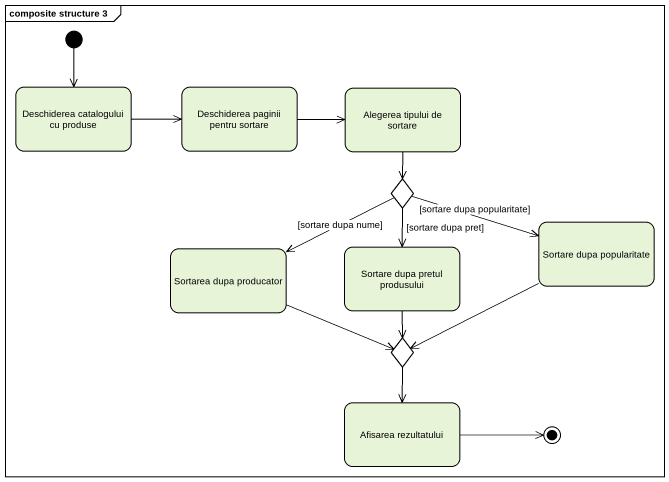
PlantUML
@startuml
mainframe composite structure 3
hide empty description
state "Deschiderea catalogului cu produse" as Deschiderea_catalogului_cu
state "Deschiderea paginii pentru sortare" as Deschiderea_paginii_pentru
state "Alegerea tipului de sortare" as Alegerea_tipului_de_sortare
state choice1 <<choice>>
state "Sortare dupa popularitate" as Sortare_dupa_popularitate
state "Sortarea dupa producator" as Sortarea_dupa_producator
state "Sortare dupa pretul produsului" as Sortare_dupa_pretul
state choice2 <<choice>>
state "Afisarea rezultatului" as Afisarea_rezultatului
[*] --> Deschiderea_catalogului_cu
Deschiderea_catalogului_cu -right-> Deschiderea_paginii_pentru
Deschiderea_paginii_pentru -right-> Alegerea_tipului_de_sortare
Alegerea_tipului_de_sortare --> choice1
choice1 -right-> Sortare_dupa_popularitate : [sortare dupa popularitate]
choice1 -left-> Sortarea_dupa_producator : [sortare dupa nume]
choice1 --> Sortare_dupa_pretul : [sortare dupa pret]
Sortare_dupa_popularitate -left-> choice2
Sortarea_dupa_producator -right-> choice2
Sortare_dupa_pretul --> choice2
choice2 --> Afisarea_rezultatului
Afisarea_rezultatului -right-> [*]
@enduml
